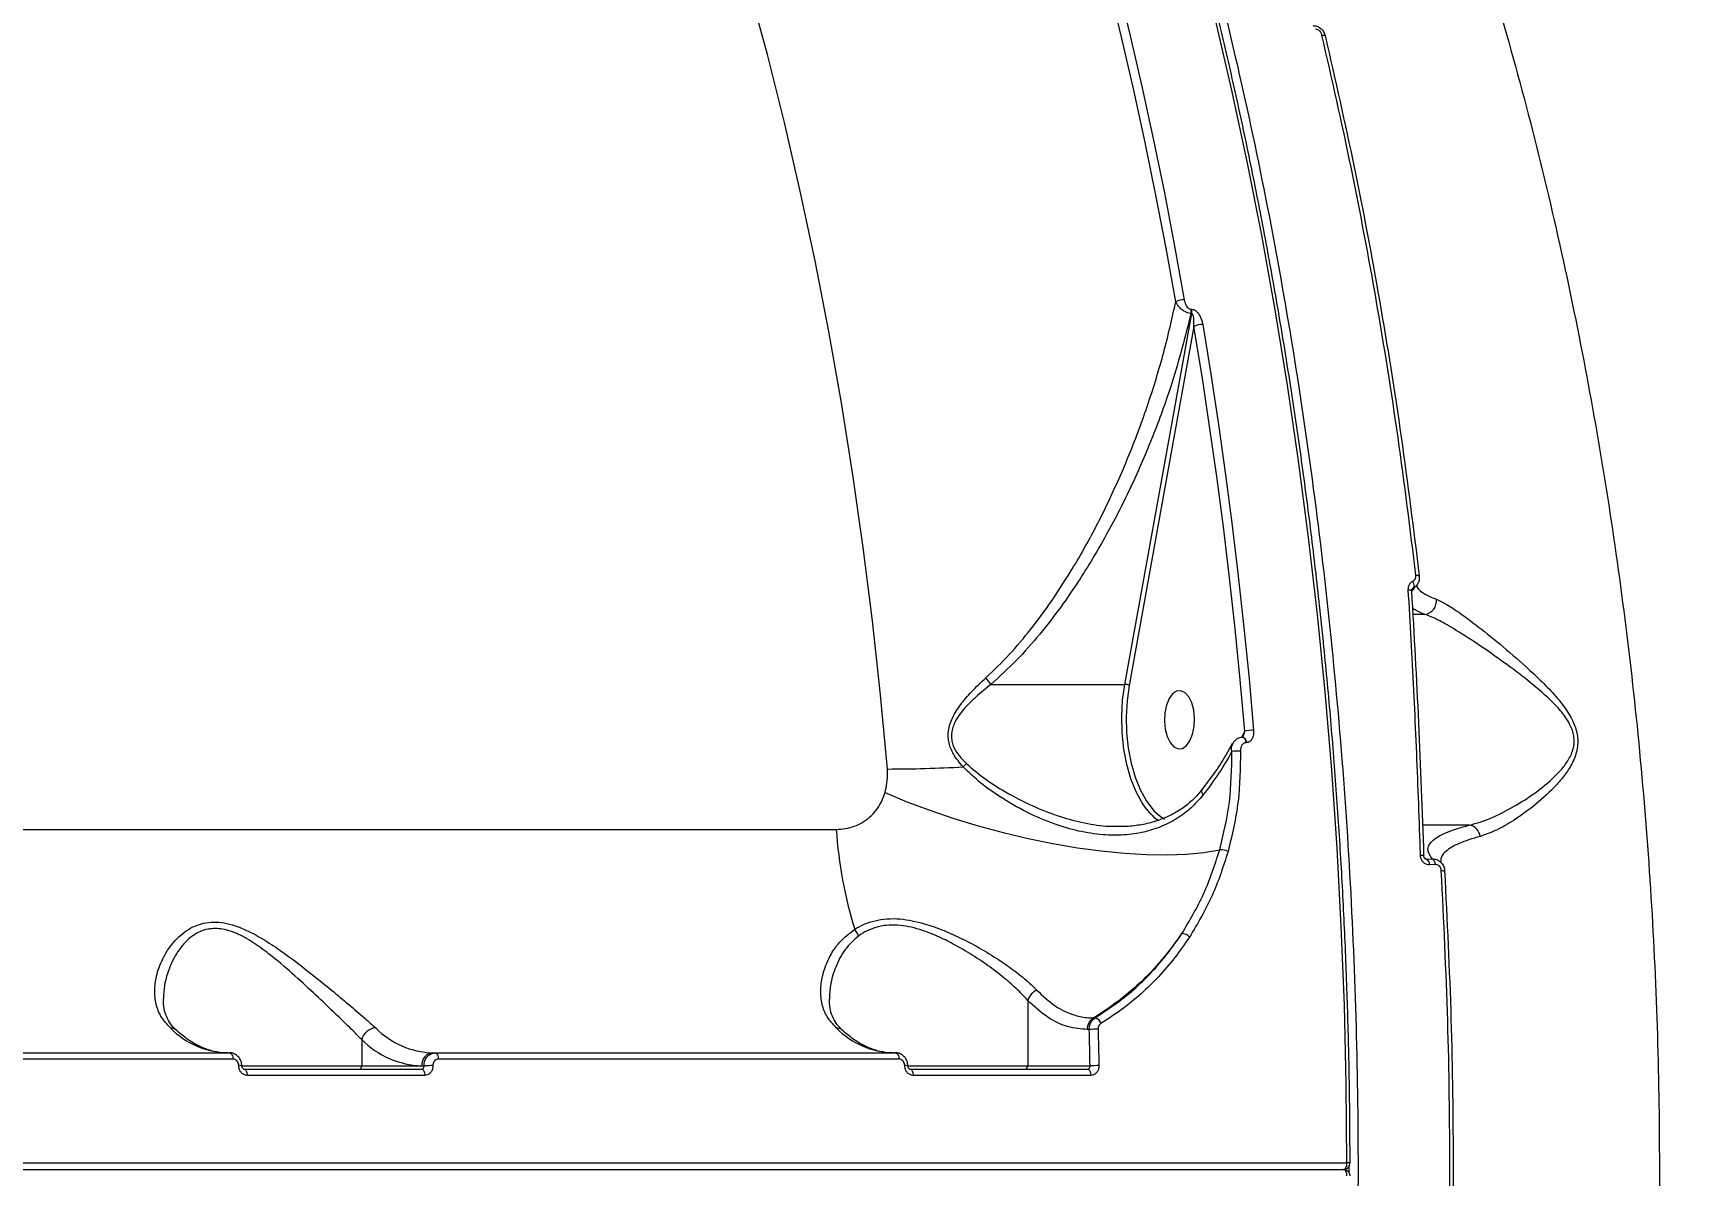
# Model space of a CAD drawing. Header units: millimetres. Extents: x -8327 to 9087, y -6583 to 5996.
# Drawn here: x 5756.7 to 6012, y 226.9 to 403.4 of the extents above; entities that cross this region are included whole.
import ezdxf

# ---------------------------------------------------------------- set-up
doc = ezdxf.new("R2010")
doc.units = ezdxf.units.MM
for name, color, linetype in [('DIKOM_ОБЪЕКТ', 7, 'Continuous'), ('DIKOM_РАЗМЕР_ЗОНА', 7, 'Continuous'), ('DIKOM_РАЗМЕР_ОБЪЕКТА', 7, 'Continuous')]:
    doc.layers.add(name, color=color, linetype=linetype)
doc.styles.add('style1', font='arial.ttf', dxfattribs={"width": 0.8})
doc.dimstyles.new('1-50', dxfattribs={"dimtxt": 300, "dimasz": 200, "dimexe": 100, "dimexo": 0, "dimgap": 100, "dimtad": 1, "dimtxsty": 'style1', "dimcen": 200, "dimclrd": 7, "dimclre": 7, "dimclrt": 7, "dimadec": 1, "dimazin": 2, "dimtfac": 1, "dimtmove": 0, "dimatfit": 2, "dimfxl": 0, "dimlwd": 25, "dimlwe": 18, "dimarcsym": 0})

# ---------------------------------------------------------------- blocks, each defined once
blk = doc.blocks.new('*D9')
at = {"layer": 'Defpoints', "color": 0, "transparency": 16777216}
for p in [(7087.37, 843.9), (-4957.59, 227.93), (7087.37, -4838.64)]:
    blk.add_point(p, dxfattribs=at)
at = {"layer": 'DIKOM_РАЗМЕР_ОБЪЕКТА', "color": 7, "lineweight": 18, "transparency": 16777216}
for p, q in [((7087.37, 843.9), (7087.37, -4938.64)), ((-4957.59, 227.93), (-4957.59, -4938.64))]:
    blk.add_line(p, q, dxfattribs=at)
at = {"layer": 'DIKOM_РАЗМЕР_ОБЪЕКТА', "color": 7, "lineweight": 25, "transparency": 16777216}
blk.add_line((-4757.59, -4838.64), (6887.37, -4838.64), dxfattribs=at)
at = {"layer": 'DIKOM_РАЗМЕР_ОБЪЕКТА', "color": 7, "transparency": 16777216}
for points in [[(-4757.59, -4805.31), (-4757.59, -4871.97), (-4957.59, -4838.64)], [(6887.37, -4805.31), (6887.37, -4871.97), (7087.37, -4838.64)]]:
    blk.add_solid(points, dxfattribs=at)
at = {"layer": 'DIKOM_РАЗМЕР_ОБЪЕКТА', "color": 7, "transparency": 16777216, "insert": (4098.94, -4585.47), "char_height": 300, "attachment_point": 5, "style": 'style1'}
blk.add_mtext('12040', dxfattribs=at)
blk = doc.blocks.new('*D12')
at = {"layer": 'Defpoints', "color": 0, "transparency": 16777216}
for p in [(-6501.58, 227.93), (9087.37, 227.93), (9087.37, -6483.3)]:
    blk.add_point(p, dxfattribs=at)
at = {"layer": 'DIKOM_РАЗМЕР_ЗОНА', "color": 7, "lineweight": 18, "transparency": 16777216}
for p, q in [((-6501.58, 227.93), (-6501.58, -6583.3)), ((9087.37, 227.93), (9087.37, -6583.3))]:
    blk.add_line(p, q, dxfattribs=at)
at = {"layer": 'DIKOM_РАЗМЕР_ЗОНА', "color": 7, "lineweight": 25, "transparency": 16777216}
blk.add_line((-6301.58, -6483.3), (8887.37, -6483.3), dxfattribs=at)
at = {"layer": 'DIKOM_РАЗМЕР_ЗОНА', "color": 7, "transparency": 16777216}
for points in [[(-6301.58, -6449.97), (-6301.58, -6516.64), (-6501.58, -6483.3)], [(8887.37, -6449.97), (8887.37, -6516.64), (9087.37, -6483.3)]]:
    blk.add_solid(points, dxfattribs=at)
at = {"layer": 'DIKOM_РАЗМЕР_ЗОНА', "color": 7, "transparency": 16777216, "insert": (2981.2, -6230.13), "char_height": 300, "attachment_point": 5, "style": 'style1'}
blk.add_mtext('15500', dxfattribs=at)

msp = doc.modelspace()

# ---------------------------------------------------------------- linework, layer by layer
at = {"layer": 'DIKOM_ОБЪЕКТ', "color": 7, "linetype": 'Continuous', "lineweight": 15}
for p, q in [((5925.325, 302.845), (5935.666, 360.134)), ((5935.666, 360.134), (5935.562, 360.134)), ((5935.564, 360.781), (5935.668, 360.781)), ((5936.005, 358.129), (5925.996, 302.68)), ((5969.789, 317.658), (5969.76, 317.641)), ((5969.973, 317.758), (5970.051, 317.817)), ((5971.671, 313.665), (5969.795, 313.665)), ((5904.656, 302.845), (5925.325, 302.845)), ((5943.426, 294.644), (5943.855, 295.613)), ((5944.095, 293.832), (5944.015, 293.832)), ((5978.565, 281.11), (5971.294, 281.11)), ((5580.756, 280.431), (5880.764, 280.431)), ((5971.598, 276.074), (5971.957, 275.851)), ((5971.957, 275.851), (5972.849, 275.89)), ((5973.279, 275.016), (5972.39, 274.977)), ((5910.331, 254.03), (5910.331, 243.929)), ((5920.461, 251.326), (5920.745, 251.326)), ((5807.471, 247.979), (5807.471, 243.929)), ((5919.829, 249.542), (5919.521, 249.542)), ((5715.933, 245.929), (5787.078, 245.929)), ((5818.453, 245.929), (5818.793, 245.929)), ((5818.793, 245.929), (5889.938, 245.929)), ((5787.593, 244.969), (5716.448, 244.969)), ((5788.925, 243.929), (5807.471, 243.929)), ((5789.269, 243.428), (5816.698, 243.428)), ((5807.471, 243.929), (5816.739, 243.929)), ((5816.739, 243.929), (5817.099, 243.929)), ((5890.453, 244.969), (5819.308, 244.969)), ((5891.785, 243.929), (5910.331, 243.929)), ((5892.129, 243.428), (5919.559, 243.428)), ((5910.331, 243.929), (5919.959, 243.929)), ((5817.213, 242.463), (5789.784, 242.463)), ((5920.073, 242.463), (5892.644, 242.463)), ((5544.248, 227.928), (5959.117, 227.928)), ((5544.763, 228.931), (5959.632, 228.931))]:
    msp.add_line(p, q, dxfattribs=at)
at = {"layer": 'DIKOM_ОБЪЕКТ', "color": 7, "linetype": 'Continuous', "lineweight": 15, "flags": 128}
for points in [[(5920.146, 426.562), (5922.242, 418.789), (5924.252, 410.932), (5926.179, 402.996), (5928.019, 394.984), (5929.773, 386.898), (5931.44, 378.743), (5933.018, 370.523), (5934.508, 362.24)], [(5933.201, 361.944), (5931.714, 370.208), (5930.139, 378.411), (5928.476, 386.547), (5926.726, 394.615), (5924.89, 402.61), (5922.968, 410.528), (5920.961, 418.367), (5918.871, 426.123)], [(5888.65, 289.776), (5887.588, 301.244), (5886.347, 312.643), (5884.927, 323.964), (5883.33, 335.195), (5881.557, 346.327), (5879.61, 357.348), (5877.491, 368.249), (5875.202, 379.02), (5872.744, 389.65), (5870.121, 400.129), (5867.335, 410.449)], [(5959.632, 228.931), (5959.526, 241.118), (5959.238, 253.294), (5958.768, 265.449), (5958.116, 277.572), (5957.284, 289.654), (5956.271, 301.683), (5955.079, 313.65), (5953.709, 325.546), (5952.161, 337.358), (5950.438, 349.079), (5948.54, 360.698), (5946.469, 372.205), (5944.228, 383.59), (5941.816, 394.844), (5939.238, 405.958)], [(5955.77, 403.141), (5955.9, 403.139), (5956.016, 403.127), (5956.116, 403.104), (5956.197, 403.073), (5956.258, 403.034), (5956.296, 402.987), (5956.312, 402.934), (5956.304, 402.876)], [(5943.855, 295.613), (5943.146, 303.545), (5942.358, 311.45), (5941.492, 319.324), (5940.549, 327.164), (5939.528, 334.968), (5938.431, 342.731), (5937.256, 350.453), (5936.005, 358.129)], [(5937.352, 358.44), (5938.606, 350.746), (5939.783, 343.005), (5940.884, 335.223), (5941.906, 327.401), (5942.852, 319.542), (5943.72, 311.649), (5944.509, 303.726), (5945.22, 295.774)], [(5970.285, 319.708), (5970.414, 319.706), (5970.529, 319.7), (5970.627, 319.689), (5970.707, 319.673), (5970.765, 319.653), (5970.801, 319.629), (5970.815, 319.601), (5970.804, 319.571)], [(5969.11, 317.47), (5969.251, 317.459), (5969.375, 317.442), (5969.478, 317.42), (5969.558, 317.393), (5969.611, 317.362), (5969.637, 317.329), (5969.64, 317.315)], [(5969.64, 317.315), (5969.635, 317.293), (5969.605, 317.257)], [(5969.804, 318.766), (5969.878, 318.591), (5969.931, 318.414), (5969.964, 318.242), (5969.973, 318.082), (5969.96, 317.938), (5969.924, 317.817), (5969.866, 317.722), (5969.789, 317.658)], [(5928.702, 283.567), (5928.018, 284.531), (5927.067, 286.267), (5926.263, 288.266), (5925.627, 290.48), (5925.173, 292.857), (5924.912, 295.342), (5924.85, 297.874), (5924.989, 300.395), (5925.325, 302.845)], [(5925.996, 302.68), (5925.67, 300.304), (5925.536, 297.859), (5925.596, 295.404), (5925.849, 292.995), (5926.289, 290.689), (5926.906, 288.542), (5927.686, 286.604), (5928.608, 284.921), (5929.653, 283.531), (5929.88, 283.286)], [(5935.78, 295.138), (5936.025, 296.327), (5936.088, 297.602), (5935.963, 298.86), (5935.661, 299.998), (5935.206, 300.925), (5934.635, 301.565), (5933.994, 301.867), (5933.335, 301.806), (5932.711, 301.388), (5932.174, 300.645), (5931.766, 299.638), (5931.521, 298.449), (5931.458, 297.174), (5931.583, 295.916), (5931.885, 294.778), (5932.34, 293.851), (5932.912, 293.21), (5933.553, 292.908), (5934.212, 292.969), (5934.835, 293.388), (5935.373, 294.131), (5935.78, 295.138)], [(5943.508, 294.675), (5943.647, 294.637), (5943.78, 294.522), (5943.891, 294.339), (5943.972, 294.103), (5944.015, 293.832)], [(5943.575, 294.675), (5943.583, 294.675), (5943.587, 294.675)], [(5943.587, 294.675), (5943.727, 294.637), (5943.861, 294.522), (5943.972, 294.339), (5944.053, 294.103), (5944.095, 293.832)], [(5888.297, 286.134), (5891.678, 284.728), (5895.226, 283.395), (5898.908, 282.15), (5902.685, 281.004), (5906.521, 279.969), (5910.378, 279.055), (5914.219, 278.271), (5918.004, 277.625), (5921.697, 277.123), (5925.262, 276.771), (5928.663, 276.57), (5931.866, 276.525), (5934.84, 276.634), (5937.555, 276.898), (5939.985, 277.313)], [(5937.244, 286.561), (5937.244, 286.562), (5937.253, 286.574)], [(5929.88, 283.286), (5930.795, 282.469), (5931.436, 282.045)], [(5970.995, 276.471), (5971.135, 276.465), (5971.257, 276.456), (5971.358, 276.444), (5971.436, 276.429), (5971.488, 276.413), (5971.513, 276.394), (5971.515, 276.387)], [(5974.209, 274.081), (5974.337, 274.081), (5974.452, 274.078), (5974.55, 274.072), (5974.629, 274.064), (5974.687, 274.054), (5974.723, 274.042), (5974.735, 274.028), (5974.724, 274.013)], [(5919.959, 243.929), (5919.945, 244.63), (5919.93, 245.332), (5919.915, 246.034), (5919.899, 246.735), (5919.883, 247.437), (5919.865, 248.139), (5919.848, 248.84), (5919.829, 249.542)], [(5921.201, 249.593), (5921.219, 248.89), (5921.237, 248.187), (5921.254, 247.484), (5921.271, 246.78), (5921.287, 246.077), (5921.302, 245.374), (5921.317, 244.67), (5921.331, 243.967)], [(5787.078, 245.929), (5787.176, 245.91), (5787.27, 245.856), (5787.358, 245.768), (5787.434, 245.65), (5787.499, 245.505), (5787.547, 245.339), (5787.579, 245.158), (5787.593, 244.969)], [(5818.793, 245.929), (5818.891, 245.91), (5818.985, 245.856), (5819.073, 245.768), (5819.15, 245.65), (5819.214, 245.505), (5819.263, 245.339), (5819.294, 245.158), (5819.308, 244.969)], [(5889.938, 245.929), (5890.036, 245.91), (5890.13, 245.856), (5890.218, 245.768), (5890.295, 245.65), (5890.359, 245.505), (5890.407, 245.339), (5890.439, 245.158), (5890.453, 244.969)], [(5789.269, 243.428), (5789.368, 243.41), (5789.462, 243.356), (5789.55, 243.267), (5789.627, 243.148), (5789.691, 243.002), (5789.74, 242.835), (5789.771, 242.653), (5789.784, 242.463)], [(5816.698, 243.428), (5816.797, 243.41), (5816.892, 243.356), (5816.979, 243.267), (5817.057, 243.148), (5817.12, 243.002), (5817.169, 242.835), (5817.201, 242.653), (5817.213, 242.463)], [(5892.129, 243.428), (5892.228, 243.41), (5892.322, 243.356), (5892.41, 243.267), (5892.487, 243.148), (5892.551, 243.002), (5892.6, 242.835), (5892.631, 242.653), (5892.644, 242.463)], [(5919.559, 243.428), (5919.657, 243.41), (5919.752, 243.356), (5919.839, 243.267), (5919.916, 243.148), (5919.981, 243.002), (5920.03, 242.835), (5920.061, 242.653), (5920.073, 242.463)], [(5959.117, 227.928), (5959.218, 227.948), (5959.314, 228.005), (5959.403, 228.098), (5959.482, 228.222), (5959.546, 228.374), (5959.593, 228.547), (5959.622, 228.735), (5959.632, 228.931)], [(5959.632, 226.926), (5959.622, 227.122), (5959.593, 227.31), (5959.546, 227.483), (5959.482, 227.635), (5959.403, 227.759), (5959.314, 227.852), (5959.218, 227.909), (5959.117, 227.928)]]:
    msp.add_lwpolyline(points, dxfattribs=at)
at = {"layer": 'DIKOM_ОБЪЕКТ', "color": 7, "linetype": 'Continuous', "lineweight": 15}
for centre, radius, start, end in [((5934.493, 359.273), 2.967, 89.72439, 115.83128), ((5933.694, 360.466), 1.896, 349.9249, 9.56839), ((5933.778, 360.464), 1.916, 350.06999, 9.50775), ((5937.32, 355.507), 2.933, 89.36999, 116.62147), ((5968.304, 318.663), 1.968, 312.31591, 335.09186), ((5971.389, 315.715), 2.07, 277.85751, 7.59342), ((5896.944, 297.704), 9.269, 33.69076, 41.64624), ((5925.34, 301.463), 1.382, 61.67549, 90.64973), ((5945.175, 290.301), 5.474, 89.53429, 103.96143), ((5942.806, 287.777), 4.774, 85.32256, 101.36188), ((5888.224, 517.552), 227.776, 270.10716, 273.05423), ((5875.493, 315.197), 35.331, 314.73535, 315.90662), ((5937.988, 286.282), 0.794, 159.43257, 222.01522), ((5935.31, 288.646), 8.334, 217.54306, 234.95528), ((5978.202, 279.12), 2.024, 7.09096, 79.66727), ((5948.151, 284.895), 67.535, 183.79017, 197.11331), ((5940.123, 274.609), 2.708, 64.71218, 92.92171), ((5971.389, 275.026), 1.001, 357.16182, 55.46889), ((5972.277, 275.065), 1.004, 357.15391, 55.23014), ((5881.382, 263.112), 2.932, 17.14916, 40.64473), ((5933.982, 262.483), 1.895, 45.11562, 85.18457), ((5912.754, 253.302), 2.531, 113.8365, 163.26307), ((5921.577, 249.598), 2.057, 122.88124, 181.58353), ((5920.414, 250.066), 1.303, 18.88914, 75.28162), ((5777.948, 248.475), 1.311, 48.22389, 91.60098), ((5787.213, 259.043), 13.123, 224.86109, 267.9279), ((5809.778, 247.415), 2.376, 93.66696, 166.27714), ((5817.237, 257.698), 13.778, 224.85993, 267.92771), ((5818.928, 259.042), 13.122, 224.8589, 267.92782), ((5880.808, 248.475), 1.311, 48.22343, 91.58207), ((5890.072, 259.04), 13.12, 224.85612, 267.9306), ((5921.153, 232.607), 16.987, 89.8392, 94.4694), ((5818.608, 244.061), 1.874, 94.74399, 184.05539), ((5788.62, 241.496), 2.475, 82.20905, 93.46203), ((5807.004, 243.895), 0.468, 274.69647, 4.08969), ((5818.423, 221.017), 22.949, 89.88063, 93.30746), ((5891.48, 241.496), 2.475, 82.20905, 93.46203), ((5909.864, 243.895), 0.468, 274.7382, 4.11098), ((5921.283, 221.017), 22.949, 89.88063, 93.30746), ((5959.117, 228.928), 1, 270, 0.07043), ((5959.117, 226.928), 1, 16.56023, 90), ((5959.786, 191.798), 37.133, 89.48854, 90.23681), ((5959.117, 226.928), 1, 359.92957, 16.56023)]:
    msp.add_arc(centre, radius, start, end, dxfattribs=at)
for points, knots in [([(5960.117, 228.93), (5960.11, 230.95), (5960.09, 236.81), (5959.932, 246.505), (5959.589, 258.003), (5959.082, 269.48), (5958.414, 280.925), (5957.584, 292.33), (5956.593, 303.687), (5955.442, 314.986), (5954.131, 326.221), (5952.662, 337.382), (5951.036, 348.46), (5949.254, 359.448), (5947.317, 370.337), (5945.227, 381.119), (5942.985, 391.787), (5940.593, 402.331), (5938.052, 412.744), (5935.365, 423.018), (5932.534, 433.146), (5929.56, 443.12), (5926.447, 452.932), (5923.195, 462.575), (5919.809, 472.042), (5916.289, 481.325), (5912.639, 490.418), (5908.862, 499.314), (5904.959, 508.006), (5900.935, 516.488), (5896.792, 524.753), (5892.534, 532.796), (5888.162, 540.608), (5883.682, 548.187), (5879.094, 555.524), (5874.405, 562.615), (5869.616, 569.455), (5864.731, 576.037), (5859.755, 582.358), (5854.69, 588.413), (5849.54, 594.196), (5844.31, 599.703), (5839.003, 604.93), (5833.623, 609.874), (5828.176, 614.529), (5822.663, 618.894), (5817.09, 622.963), (5811.461, 626.734), (5805.781, 630.209), (5800.051, 633.361), (5795.433, 635.7), (5792.712, 636.877), (5791.93, 637.215)], [0, 0, 0, 0, 0.010755, 0.031188, 0.0516215, 0.072055, 0.0924886, 0.1129223, 0.1333561, 0.1537901, 0.1742242, 0.1946586, 0.2150932, 0.235528, 0.2559632, 0.2763986, 0.2968344, 0.3172705, 0.3377071, 0.3581441, 0.3785815, 0.3990193, 0.4194578, 0.4398966, 0.460336, 0.4807761, 0.5012166, 0.5216577, 0.5420997, 0.5625421, 0.5829849, 0.6034284, 0.6238727, 0.644317, 0.6647622, 0.6852076, 0.7056533, 0.7260989, 0.7465444, 0.7669898, 0.7874345, 0.8078783, 0.8283208, 0.8487618, 0.8692004, 0.8896367, 0.9100697, 0.9304986, 0.9509237, 0.9713434, 0.991758, 1, 1, 1, 1]), ([(5853.636, 591.157), (5855.664, 588.82), (5861.168, 582.475), (5869.865, 571.175), (5879.599, 557.006), (5888.922, 541.767), (5897.796, 525.551), (5906.177, 508.426), (5914.037, 490.44), (5921.349, 471.605), (5928.113, 451.969), (5934.313, 431.599), (5939.923, 410.594), (5944.912, 389.048), (5949.262, 367.024), (5952.951, 344.552), (5955.986, 321.675), (5958.365, 298.469), (5960.077, 275.043), (5961.112, 251.505), (5961.462, 227.928), (5961.112, 204.351), (5960.077, 180.813), (5958.365, 157.387), (5955.987, 134.181), (5952.95, 111.305), (5949.262, 88.832), (5944.912, 66.808), (5939.923, 45.263), (5934.314, 24.257), (5928.113, 3.888), (5921.349, -15.748), (5914.376, -33.703), (5907.287, -50.081), (5900.167, -64.999), (5892.667, -79.261), (5884.821, -92.802), (5876.702, -105.508), (5868.33, -117.344), (5860.64, -127.227), (5855.664, -132.963), (5853.636, -135.3)], [0, 0, 0, 0, 0.0156535, 0.0424906, 0.0694123, 0.0963772, 0.1233419, 0.1502637, 0.1771008, 0.2039378, 0.2308596, 0.2578243, 0.2847891, 0.3117108, 0.3385479, 0.3653847, 0.392306, 0.4192705, 0.446235, 0.4731564, 0.4999931, 0.5268301, 0.5537517, 0.5807164, 0.607681, 0.6346026, 0.6614395, 0.6882765, 0.7151981, 0.7421628, 0.7691275, 0.7960491, 0.822886, 0.845964, 0.8691648, 0.8923928, 0.9156209, 0.9388217, 0.9615842, 0.9843465, 1, 1, 1, 1]), ([(5931.358, 523.821), (5933.974, 519.707), (5939.208, 511.48), (5946.678, 498.193), (5953.847, 484.23), (5960.904, 469.038), (5967.767, 452.63), (5974.353, 434.977), (5980.477, 416.493), (5986.091, 397.206), (5991.155, 377.162), (5995.506, 357.018), (5999.16, 336.867), (6002.149, 316.8), (6004.56, 296.266), (6006.352, 275.316), (6007.502, 254.014), (6007.992, 232.37), (6007.786, 210.457), (6006.857, 188.241), (6005.197, 166.061), (6002.856, 144.445), (5999.899, 123.552), (5996.393, 103.427), (5992.254, 83.499), (5987.472, 63.844), (5982.055, 44.539), (5976.163, 26.115), (5969.845, 8.601), (5963.153, -7.993), (5955.949, -24.047), (5948.229, -39.465), (5940.043, -54.267), (5934.252, -63.399), (5931.358, -67.964)], [0, 0, 0, 0, 0.0283334, 0.0566671, 0.0852827, 0.1138981, 0.1455322, 0.1771903, 0.208824, 0.24139, 0.2739831, 0.3065486, 0.3371873, 0.367849, 0.3984873, 0.4300098, 0.461558, 0.4930803, 0.525743, 0.5584056, 0.5915374, 0.6246693, 0.6557872, 0.6869297, 0.7180481, 0.7500731, 0.7821242, 0.8141497, 0.8447051, 0.8752823, 0.905838, 0.9372174, 0.9686204, 1, 1, 1, 1]), ([(5954.391, 404.593), (5954.59, 404.577), (5954.988, 404.544), (5955.538, 404.234), (5955.975, 403.768), (5956.214, 403.285), (5956.282, 402.975), (5956.304, 402.876)], [0, 0, 0, 0, 0.2221822, 0.4444116, 0.6650971, 0.8922354, 1, 1, 1, 1]), ([(5955.77, 403.141), (5955.767, 403.157), (5955.738, 403.273), (5955.657, 403.474), (5955.488, 403.716), (5955.276, 403.898), (5955.03, 404.015), (5954.866, 404.022), (5954.783, 404.026)], [0, 0, 0, 0, 0.03539427, 0.25734683, 0.44810014, 0.628026, 0.81420381, 1, 1, 1, 1]), ([(5970.285, 319.708), (5969.406, 326.818), (5967.647, 341.039), (5964.266, 362.064), (5960.384, 382.848), (5957.308, 396.377), (5955.77, 403.141)], [0, 0, 0, 0, 0.2486163, 0.4972323, 0.7486157, 1, 1, 1, 1]), ([(5956.304, 402.876), (5957.824, 396.197), (5960.864, 382.839), (5964.737, 362.171), (5968.138, 341.107), (5969.915, 326.75), (5970.804, 319.571)], [0, 0, 0, 0, 0.2486152, 0.4972313, 0.7486161, 1, 1, 1, 1]), ([(5903.87, 303.863), (5905.097, 305.039), (5907.551, 307.392), (5910.892, 311.397), (5914.025, 315.646), (5917.448, 320.925), (5920.997, 327.233), (5924.541, 334.658), (5927.642, 342.313), (5929.839, 348.864), (5931.734, 355.408), (5932.618, 359.346), (5933.201, 361.944)], [0, 0, 0, 0, 0.07760588, 0.15526656, 0.23546892, 0.3156982, 0.43851746, 0.56137527, 0.68728416, 0.81320001, 0.87676084, 1, 1, 1, 1]), ([(5935.562, 360.134), (5934.635, 356.532), (5933.037, 350.319), (5929.901, 341.629), (5926.65, 333.978), (5922.867, 326.446), (5919.063, 320.034), (5915.462, 314.764), (5912.186, 310.532), (5908.634, 306.469), (5905.982, 304.053), (5904.656, 302.845)], [0, 0, 0, 0, 0.172162, 0.2969439, 0.4217212, 0.5495748, 0.6773933, 0.7569455, 0.8364826, 0.9182726, 1, 1, 1, 1]), ([(5935.562, 360.134), (5935.453, 360.144), (5935.215, 360.165), (5934.791, 360.309), (5934.31, 360.577), (5933.779, 361.029), (5933.406, 361.513), (5933.248, 361.845), (5933.201, 361.944)], [0, 0, 0, 0, 0.1136763, 0.2493846, 0.4226923, 0.6134741, 0.884824, 1, 1, 1, 1]), ([(5934.508, 362.24), (5934.575, 361.97), (5934.672, 361.576), (5934.956, 361.133), (5935.178, 360.914), (5935.388, 360.799), (5935.51, 360.786), (5935.564, 360.781)], [0, 0, 0, 0, 0.4299378, 0.6257196, 0.7881455, 0.9051459, 1, 1, 1, 1]), ([(5936.005, 358.129), (5936.012, 358.485), (5936.021, 359), (5935.94, 359.612), (5935.86, 359.92), (5935.777, 360.075), (5935.711, 360.127), (5935.681, 360.132), (5935.666, 360.134)], [0, 0, 0, 0, 0.4959244, 0.7198101, 0.8703098, 0.9511276, 0.9759732, 1, 1, 1, 1]), ([(5935.668, 360.781), (5935.754, 360.772), (5935.946, 360.752), (5936.278, 360.565), (5936.641, 360.206), (5937.059, 359.536), (5937.268, 358.906), (5937.344, 358.486), (5937.352, 358.44)], [0, 0, 0, 0, 0.0933999, 0.2087009, 0.3720256, 0.5792869, 0.9536441, 1, 1, 1, 1]), ([(5970.804, 319.571), (5970.807, 319.349), (5970.812, 318.906), (5970.549, 318.3), (5970.184, 317.883), (5969.895, 317.718), (5969.789, 317.658)], [0, 0, 0, 0, 0.278373, 0.5566347, 0.8379293, 1, 1, 1, 1]), ([(5969.804, 318.766), (5969.86, 318.799), (5970.002, 318.881), (5970.174, 319.089), (5970.293, 319.381), (5970.288, 319.599), (5970.285, 319.708)], [0, 0, 0, 0, 0.1835663, 0.4626082, 0.7310045, 1, 1, 1, 1]), ([(5969.11, 317.47), (5969.115, 317.633), (5969.124, 317.959), (5969.325, 318.382), (5969.574, 318.641), (5969.753, 318.738), (5969.804, 318.766)], [0, 0, 0, 0, 0.2927164, 0.5849243, 0.882014, 1, 1, 1, 1]), ([(5970.995, 276.471), (5970.974, 277.133), (5970.866, 280.442), (5970.558, 288.963), (5969.991, 302.003), (5969.404, 312.312), (5969.11, 317.47)], [0, 0, 0, 0, 0.0480632, 0.2403224, 0.6198794, 1, 1, 1, 1]), ([(5969.605, 317.257), (5969.986, 310.493), (5970.75, 296.948), (5971.236, 283.226), (5971.479, 276.355)], [0, 0, 0, 0, 0.499358, 1, 1, 1, 1]), ([(5969.643, 317.316), (5969.641, 317.331), (5969.635, 317.395), (5969.654, 317.488), (5969.699, 317.592), (5969.735, 317.633), (5969.766, 317.642), (5969.773, 317.644)], [0, 0, 0, 0, 0.0615556, 0.2692312, 0.5015093, 0.8887313, 1, 1, 1, 1]), ([(5970.425, 318.135), (5970.44, 318.028), (5970.506, 317.56), (5971.476, 316.831), (5972.826, 316.253), (5973.44, 315.989)], [0, 0, 0, 0, 0.13869178, 0.60772943, 1, 1, 1, 1]), ([(5971.671, 313.665), (5971.184, 313.858), (5970.419, 314.16), (5969.925, 314.486), (5969.746, 314.605)], [0, 0, 0, 0, 0.6379775, 1, 1, 1, 1]), ([(5973.44, 315.989), (5974.004, 315.727), (5975.149, 315.196), (5977.638, 313.494), (5980.833, 311.061), (5984.763, 307.833), (5988.282, 304.715), (5991.126, 301.902), (5993.055, 299.646), (5994.514, 297.383), (5995.308, 295.13), (5995.311, 292.839), (5994.549, 290.77), (5993.4, 288.963), (5991.513, 286.7), (5988.778, 284.219), (5985.596, 281.919), (5982.677, 280.216), (5981.038, 279.654), (5980.21, 279.369)], [0, 0, 0, 0, 0.0629216, 0.1277925, 0.2147675, 0.3041662, 0.3947466, 0.4415338, 0.4882126, 0.5268374, 0.5575698, 0.5885383, 0.6242861, 0.6582026, 0.6928762, 0.773926, 0.8569709, 0.9277873, 1, 1, 1, 1]), ([(5978.565, 281.11), (5979.643, 281.418), (5981.801, 282.034), (5985.251, 283.842), (5988.647, 285.967), (5991.191, 288.033), (5992.978, 289.905), (5994.041, 291.399), (5994.719, 293.037), (5994.76, 294.36), (5994.557, 295.574), (5993.958, 297.04), (5992.653, 298.825), (5990.467, 301.052), (5987.573, 303.519), (5983.767, 306.334), (5979.839, 309.1), (5976.354, 311.325), (5973.603, 312.914), (5972.315, 313.415), (5971.671, 313.665)], [0, 0, 0, 0, 0.0873366, 0.1747812, 0.2485993, 0.3222872, 0.3526358, 0.382881, 0.4141812, 0.4359435, 0.4415008, 0.468829, 0.5043541, 0.5401431, 0.6125839, 0.685149, 0.7773608, 0.8694497, 0.9347814, 1, 1, 1, 1]), ([(5900.36, 290.099), (5899.82, 290.738), (5898.881, 291.85), (5898.065, 293.797), (5897.978, 295.768), (5898.672, 297.802), (5899.946, 299.775), (5901.707, 301.836), (5903.1, 303.141), (5903.87, 303.863)], [0, 0, 0, 0, 0.14912404, 0.25964086, 0.3716755, 0.49879538, 0.65082295, 0.80697904, 1, 1, 1, 1]), ([(5904.656, 302.845), (5903.859, 302.202), (5902.439, 301.055), (5900.587, 299.242), (5899.256, 297.493), (5898.533, 295.773), (5898.516, 294.562), (5898.744, 293.478), (5899.386, 292.128), (5900.322, 291.171), (5900.868, 290.613)], [0, 0, 0, 0, 0.2010408, 0.3583946, 0.5149437, 0.638506, 0.7217839, 0.7449716, 0.8512799, 1, 1, 1, 1]), ([(5941.917, 293.694), (5941.586, 293.083), (5940.747, 291.538), (5939.182, 289.153), (5937.847, 287.415), (5937.208, 286.583)], [0, 0, 0, 0, 0.2543082, 0.6434744, 1, 1, 1, 1]), ([(5941.865, 292.458), (5941.831, 292.696), (5941.766, 293.14), (5941.918, 293.497), (5941.988, 293.662)], [0, 0, 0, 0, 0.53561936, 1, 1, 1, 1]), ([(5943.508, 294.653), (5943.342, 294.647), (5942.986, 294.634), (5942.51, 294.353), (5942.166, 294.026), (5942.047, 293.769), (5942.007, 293.683)], [0, 0, 0, 0, 0.25843344, 0.55434003, 0.85100718, 1, 1, 1, 1]), ([(5944.015, 293.832), (5943.962, 293.828), (5943.824, 293.816), (5943.607, 293.695), (5943.384, 293.432), (5943.219, 293.029), (5943.203, 292.702), (5943.195, 292.536)], [0, 0, 0, 0, 0.101026, 0.2613754, 0.4606754, 0.7265213, 1, 1, 1, 1]), ([(5943.618, 294.821), (5943.613, 294.807), (5943.592, 294.744), (5943.544, 294.683), (5943.509, 294.652), (5943.523, 294.66), (5943.529, 294.664)], [0, 0, 0, 0, 0.0966186, 0.4275802, 0.7128122, 1, 1, 1, 1]), ([(5943.615, 294.822), (5943.658, 294.921), (5943.768, 295.179), (5943.822, 295.448), (5943.855, 295.613)], [0, 0, 0, 0, 0.3857022, 1, 1, 1, 1]), ([(5945.22, 295.774), (5945.223, 295.523), (5945.228, 295.047), (5945.02, 294.453), (5944.722, 294.064), (5944.405, 293.863), (5944.189, 293.842), (5944.095, 293.832)], [0, 0, 0, 0, 0.2791502, 0.5293969, 0.7215702, 0.8793509, 1, 1, 1, 1]), ([(5941.865, 292.458), (5941.213, 291.329), (5939.9, 289.058), (5938.235, 286.857), (5937.397, 285.75)], [0, 0, 0, 0, 0.4974087, 1, 1, 1, 1]), ([(5939.985, 277.313), (5940.571, 279.744), (5941.756, 284.668), (5941.829, 289.84), (5941.865, 292.458)], [0, 0, 0, 0, 0.4938156, 1, 1, 1, 1]), ([(5943.195, 292.536), (5943.162, 289.926), (5943.093, 284.641), (5941.889, 279.605), (5941.28, 277.057)], [0, 0, 0, 0, 0.493873, 1, 1, 1, 1]), ([(5888.297, 286.134), (5888.5, 287.115), (5888.723, 288.198), (5888.675, 289.44), (5888.658, 289.662), (5888.65, 289.776)], [0, 0, 0, 0, 0.8217483, 0.9078634, 1, 1, 1, 1]), ([(5937.397, 285.75), (5936.803, 285.069), (5935.599, 283.686), (5933.404, 282.071), (5930.954, 280.814), (5928.195, 279.949), (5925.162, 279.517), (5921.778, 279.557), (5918.163, 280.122), (5914.22, 281.281), (5910.129, 283.039), (5906.351, 285.22), (5903.029, 287.552), (5901.254, 289.246), (5900.36, 290.099)], [0, 0, 0, 0, 0.0667276, 0.1352546, 0.2049145, 0.2761769, 0.3547373, 0.4350105, 0.5258228, 0.61857, 0.7247498, 0.8332702, 0.9160319, 1, 1, 1, 1]), ([(5900.868, 290.613), (5901.804, 289.815), (5903.693, 288.205), (5907.125, 286.054), (5911.018, 284.032), (5915.138, 282.424), (5919.137, 281.388), (5922.202, 280.9), (5923.98, 280.931), (5924.504, 280.94)], [0, 0, 0, 0, 0.1394871, 0.2812636, 0.4570069, 0.6360635, 0.7850313, 0.9367346, 1, 1, 1, 1]), ([(5880.764, 280.431), (5881.711, 280.528), (5883.588, 280.72), (5886.007, 282.236), (5887.582, 284.161), (5888.109, 285.615), (5888.297, 286.134)], [0, 0, 0, 0, 0.2885576, 0.5716273, 0.847038, 1, 1, 1, 1]), ([(5937.228, 286.598), (5937.026, 286.334), (5936.407, 285.52), (5935.152, 284.379), (5933.488, 283.174), (5931.611, 282.214), (5929.56, 281.485), (5927.34, 281.048), (5925.637, 280.862), (5924.671, 280.903), (5924.508, 280.91)], [0, 0, 0, 0, 0.0667467, 0.205436, 0.3488537, 0.4965921, 0.649093, 0.8061908, 0.9672596, 1, 1, 1, 1]), ([(5972.849, 275.89), (5972.515, 276.354), (5972.008, 277.056), (5972.239, 277.963), (5972.734, 278.638), (5973.602, 279.295), (5974.855, 279.934), (5976.468, 280.546), (5977.866, 280.922), (5978.565, 281.11)], [0, 0, 0, 0, 0.2404036, 0.3636806, 0.4869558, 0.613361, 0.7397634, 0.8698836, 1, 1, 1, 1]), ([(5980.21, 279.369), (5979.607, 279.197), (5977.796, 278.678), (5975.622, 277.696), (5974.188, 276.523), (5974.128, 275.721), (5974.102, 275.379)], [0, 0, 0, 0, 0.1518664, 0.456288, 0.7682076, 1, 1, 1, 1]), ([(5934.142, 264.371), (5935.335, 266.362), (5937.75, 270.392), (5939.234, 274.988), (5939.985, 277.313)], [0, 0, 0, 0, 0.49416455, 1, 1, 1, 1]), ([(5941.28, 277.057), (5940.534, 274.734), (5939.025, 270.035), (5936.564, 265.912), (5935.32, 263.826)], [0, 0, 0, 0, 0.4941741, 1, 1, 1, 1]), ([(5972.39, 274.977), (5972.245, 274.986), (5971.954, 275.004), (5971.552, 275.236), (5971.241, 275.588), (5971.042, 276.018), (5971.01, 276.323), (5970.995, 276.471)], [0, 0, 0, 0, 0.2064065, 0.4132863, 0.6141804, 0.8134889, 1, 1, 1, 1]), ([(5971.748, 275.901), (5971.726, 275.916), (5971.683, 275.945), (5971.605, 276.045), (5971.547, 276.176), (5971.517, 276.299), (5971.519, 276.367), (5971.519, 276.386)], [0, 0, 0, 0, 0.2302954, 0.4394552, 0.6721023, 0.904711, 1, 1, 1, 1]), ([(5971.749, 275.903), (5971.764, 275.892), (5971.791, 275.874), (5971.864, 275.849), (5971.916, 275.85), (5971.957, 275.851)], [0, 0, 0, 0, 0.2029703, 0.3694303, 1, 1, 1, 1]), ([(5972.849, 275.89), (5973.062, 275.871), (5973.486, 275.832), (5974.052, 275.496), (5974.474, 274.998), (5974.684, 274.471), (5974.714, 274.133), (5974.724, 274.013)], [0, 0, 0, 0, 0.2223372, 0.4448304, 0.6637865, 0.8806426, 1, 1, 1, 1]), ([(5974.209, 274.081), (5974.2, 274.157), (5974.179, 274.334), (5974.063, 274.6), (5973.856, 274.84), (5973.58, 274.998), (5973.38, 275.01), (5973.279, 275.016)], [0, 0, 0, 0, 0.1487865, 0.3487603, 0.5573275, 0.7789681, 1, 1, 1, 1]), ([(5974.208, 275.308), (5974.168, 275.345), (5974.016, 275.488), (5974.022, 275.504), (5974.026, 275.515)], [0, 0, 0, 0, 0.2595059, 1, 1, 1, 1]), ([(5974.209, 181.776), (5974.581, 189.403), (5975.327, 204.659), (5975.615, 227.74), (5975.338, 250.917), (5974.585, 266.36), (5974.209, 274.081)], [0, 0, 0, 0, 0.2484769, 0.4969541, 0.748477, 1, 1, 1, 1]), ([(5974.724, 274.013), (5975.096, 266.397), (5975.841, 251.164), (5976.129, 228.116), (5975.852, 204.974), (5975.1, 189.554), (5974.724, 181.844)], [0, 0, 0, 0, 0.24847533, 0.49695074, 0.74847529, 1, 1, 1, 1]), ([(5777.911, 249.786), (5777.41, 250.331), (5776.391, 251.44), (5775.648, 253.413), (5775.414, 255.542), (5775.714, 257.91), (5776.633, 260.488), (5778.276, 263.058), (5780.533, 265.102), (5782.92, 266.048), (5784.978, 266.178), (5786.643, 265.962), (5788.382, 265.441), (5790.473, 264.525), (5792.874, 263.14), (5795.92, 261.059), (5799.277, 258.492), (5802.609, 255.791), (5805.52, 253.365), (5807.859, 251.377), (5809.073, 250.285), (5809.626, 249.786)], [0, 0, 0, 0, 0.0545808, 0.1110299, 0.1659444, 0.2220112, 0.2890705, 0.3579577, 0.4226724, 0.4774044, 0.5047447, 0.5330983, 0.5623496, 0.5923819, 0.6398862, 0.6885843, 0.7592849, 0.8320567, 0.8901577, 0.9498675, 1, 1, 1, 1]), ([(5883.606, 265.022), (5884.078, 265.292), (5885.03, 265.837), (5886.716, 266.395), (5888.595, 266.688), (5891.138, 266.657), (5894.037, 266.056), (5897.102, 264.976), (5899.982, 263.698), (5902.951, 262.13), (5905.858, 260.354), (5908.462, 258.524), (5910.408, 256.938), (5911.368, 255.979), (5911.732, 255.617)], [0, 0, 0, 0, 0.060365, 0.1220424, 0.1825889, 0.2452017, 0.3548613, 0.4358123, 0.5191092, 0.6213478, 0.7266057, 0.8297254, 0.9355798, 1, 1, 1, 1]), ([(5910.331, 254.03), (5909.989, 254.41), (5909.098, 255.399), (5907.277, 257.059), (5904.867, 258.96), (5902.133, 260.84), (5899.391, 262.479), (5896.68, 263.849), (5893.843, 265), (5891.186, 265.646), (5888.91, 265.713), (5887.741, 265.541), (5886.602, 265.248), (5885.488, 264.832), (5884.622, 264.264), (5884.183, 263.977)], [0, 0, 0, 0, 0.0653895, 0.1703703, 0.2779411, 0.3818084, 0.4884069, 0.5695635, 0.6527948, 0.7604162, 0.8151652, 0.8718815, 0.8800448, 0.9391997, 1, 1, 1, 1]), ([(5807.471, 247.979), (5806.953, 248.503), (5805.832, 249.639), (5803.684, 251.72), (5801.054, 254.233), (5798.008, 257.078), (5794.995, 259.752), (5792.212, 261.967), (5790.068, 263.419), (5788.158, 264.403), (5786.327, 265.057), (5784.806, 265.201), (5783.466, 265.01), (5782.45, 264.684), (5780.831, 263.738), (5779.142, 261.902), (5777.739, 259.223), (5776.955, 256.597), (5776.877, 254.957), (5776.844, 254.259)], [0, 0, 0, 0, 0.06142967, 0.13313955, 0.20680328, 0.29393264, 0.38335088, 0.44061802, 0.49904922, 0.53304271, 0.56793612, 0.61789498, 0.6312057, 0.66237875, 0.69458396, 0.77153535, 0.85351546, 0.93774992, 1, 1, 1, 1]), ([(5880.772, 249.786), (5880.264, 250.341), (5879.248, 251.453), (5878.504, 253.43), (5878.275, 255.551), (5878.577, 257.931), (5879.505, 260.496), (5881.096, 263.092), (5882.789, 264.394), (5883.606, 265.022)], [0, 0, 0, 0, 0.13166255, 0.26348896, 0.39514204, 0.52687459, 0.68829773, 0.84953329, 1, 1, 1, 1]), ([(5884.183, 263.977), (5883.461, 263.313), (5881.943, 261.917), (5880.598, 259.206), (5879.809, 256.569), (5879.734, 254.923), (5879.702, 254.208)], [0, 0, 0, 0, 0.2469177, 0.5188445, 0.7911493, 1, 1, 1, 1]), ([(5934.142, 264.371), (5933.143, 263), (5931.135, 260.24), (5927.748, 256.749), (5924.198, 253.716), (5921.71, 252.125), (5920.461, 251.326)], [0, 0, 0, 0, 0.259841, 0.5228373, 0.7602255, 1, 1, 1, 1]), ([(5920.745, 251.326), (5922.769, 252.687), (5925.835, 254.748), (5929.433, 258.295), (5931.955, 261.193), (5933.42, 263.322), (5934.142, 264.371)], [0, 0, 0, 0, 0.3951626, 0.5986645, 0.8021696, 1, 1, 1, 1]), ([(5935.32, 263.826), (5934.583, 262.753), (5933.109, 260.609), (5930.59, 257.692), (5927.844, 255), (5924.872, 252.555), (5922.721, 251.176), (5921.646, 250.487)], [0, 0, 0, 0, 0.1978349, 0.3955056, 0.5931733, 0.7965961, 1, 1, 1, 1]), ([(5911.732, 255.617), (5912.666, 254.749), (5914.561, 252.987), (5917.291, 251.751), (5919.281, 251.355), (5920.212, 251.332), (5920.461, 251.326)], [0, 0, 0, 0, 0.3415012, 0.693004, 0.9180224, 1, 1, 1, 1]), ([(5778.852, 249.459), (5778.737, 249.557), (5778.291, 249.933), (5777.74, 250.704), (5777.181, 251.811), (5776.865, 252.998), (5776.857, 253.873), (5776.854, 254.256)], [0, 0, 0, 0, 0.0752304, 0.2906105, 0.5342468, 0.7957396, 1, 1, 1, 1]), ([(5881.704, 249.457), (5881.638, 249.51), (5881.235, 249.835), (5880.711, 250.542), (5880.113, 251.62), (5879.751, 252.84), (5879.718, 253.769), (5879.701, 254.217)], [0, 0, 0, 0, 0.0416984, 0.2553887, 0.4971345, 0.7575476, 1, 1, 1, 1]), ([(5919.521, 249.542), (5918.543, 249.629), (5916.476, 249.813), (5913.348, 251.272), (5911.346, 253.102), (5910.331, 254.03)], [0, 0, 0, 0, 0.3069726, 0.6484656, 1, 1, 1, 1]), ([(5919.829, 249.542), (5919.83, 249.601), (5919.833, 249.885), (5919.944, 250.384), (5920.259, 250.962), (5920.583, 251.204), (5920.745, 251.326)], [0, 0, 0, 0, 0.08189946, 0.38801556, 0.69389635, 1, 1, 1, 1]), ([(5921.646, 250.487), (5921.566, 250.426), (5921.406, 250.305), (5921.253, 250.015), (5921.201, 249.765), (5921.201, 249.623), (5921.201, 249.593)], [0, 0, 0, 0, 0.3058235, 0.611601, 0.9180372, 1, 1, 1, 1]), ([(5786.738, 245.929), (5786.468, 245.936), (5785.633, 245.958), (5784.235, 246.221), (5782.55, 246.84), (5780.894, 247.77), (5779.656, 248.7), (5778.977, 249.313), (5778.825, 249.45)], [0, 0, 0, 0, 0.1027375, 0.3181948, 0.5309312, 0.7384686, 0.9415113, 1, 1, 1, 1]), ([(5889.598, 245.929), (5889.328, 245.936), (5888.493, 245.958), (5887.095, 246.221), (5885.41, 246.84), (5883.754, 247.77), (5882.516, 248.7), (5881.837, 249.313), (5881.685, 249.45)], [0, 0, 0, 0, 0.102737, 0.3181991, 0.5309283, 0.7384646, 0.9415062, 1, 1, 1, 1]), ([(5788.941, 243.948), (5788.943, 244.006), (5788.958, 244.32), (5788.764, 244.89), (5788.312, 245.499), (5787.699, 245.846), (5787.207, 245.972), (5786.954, 245.911), (5786.91, 245.901)], [0, 0, 0, 0, 0.0539343, 0.2916787, 0.5388159, 0.7515462, 0.9573276, 1, 1, 1, 1]), ([(5817.099, 243.929), (5817.106, 244.076), (5817.123, 244.449), (5817.324, 245.011), (5817.706, 245.518), (5818.216, 245.862), (5818.601, 245.906), (5818.793, 245.929)], [0, 0, 0, 0, 0.1417117, 0.3564125, 0.5709568, 0.7854601, 1, 1, 1, 1]), ([(5891.801, 243.948), (5891.804, 244.006), (5891.819, 244.32), (5891.624, 244.889), (5891.172, 245.499), (5890.559, 245.846), (5890.067, 245.972), (5889.814, 245.911), (5889.77, 245.901)], [0, 0, 0, 0, 0.0539354, 0.2917073, 0.5388285, 0.751421, 0.9573304, 1, 1, 1, 1]), ([(5788.47, 243.967), (5788.459, 244.079), (5788.435, 244.305), (5788.281, 244.605), (5788.059, 244.832), (5787.815, 244.952), (5787.656, 244.964), (5787.593, 244.969)], [0, 0, 0, 0, 0.2151418, 0.4302499, 0.6450524, 0.8595592, 1, 1, 1, 1]), ([(5789.784, 242.463), (5789.689, 242.47), (5789.45, 242.489), (5789.086, 242.669), (5788.753, 243.009), (5788.522, 243.459), (5788.488, 243.798), (5788.47, 243.967)], [0, 0, 0, 0, 0.1405281, 0.3550329, 0.5698342, 0.7848795, 1, 1, 1, 1]), ([(5789.243, 243.442), (5789.226, 243.441), (5789.197, 243.44), (5789.096, 243.527), (5789.019, 243.649), (5788.966, 243.803), (5788.95, 243.952), (5788.959, 244.038), (5788.963, 244.069)], [0, 0, 0, 0, 0.2754915, 0.4589028, 0.609324, 0.7622, 0.9132877, 1, 1, 1, 1]), ([(5816.698, 243.428), (5816.746, 243.434), (5816.842, 243.445), (5816.966, 243.531), (5817.056, 243.658), (5817.1, 243.799), (5817.099, 243.892), (5817.099, 243.929)], [0, 0, 0, 0, 0.2143473, 0.4282571, 0.6427627, 0.8579184, 1, 1, 1, 1]), ([(5818.471, 243.967), (5818.467, 243.856), (5818.457, 243.576), (5818.311, 243.153), (5818.026, 242.772), (5817.646, 242.513), (5817.358, 242.48), (5817.213, 242.463)], [0, 0, 0, 0, 0.1418293, 0.3567037, 0.5713811, 0.7857178, 1, 1, 1, 1]), ([(5819.308, 244.969), (5819.212, 244.958), (5819.019, 244.936), (5818.766, 244.763), (5818.578, 244.509), (5818.48, 244.227), (5818.474, 244.041), (5818.471, 243.967)], [0, 0, 0, 0, 0.2142079, 0.4286556, 0.6431424, 0.8580776, 1, 1, 1, 1]), ([(5891.33, 243.967), (5891.318, 244.079), (5891.295, 244.305), (5891.141, 244.605), (5890.919, 244.832), (5890.675, 244.952), (5890.516, 244.964), (5890.453, 244.969)], [0, 0, 0, 0, 0.2151494, 0.4302651, 0.6450752, 0.8595542, 1, 1, 1, 1]), ([(5892.644, 242.463), (5892.55, 242.47), (5892.31, 242.489), (5891.946, 242.669), (5891.613, 243.009), (5891.382, 243.459), (5891.348, 243.798), (5891.33, 243.967)], [0, 0, 0, 0, 0.140677, 0.3551446, 0.5699087, 0.7849168, 1, 1, 1, 1]), ([(5892.103, 243.442), (5892.086, 243.441), (5892.057, 243.44), (5891.956, 243.527), (5891.879, 243.649), (5891.826, 243.803), (5891.81, 243.952), (5891.819, 244.038), (5891.823, 244.069)], [0, 0, 0, 0, 0.2755974, 0.4590101, 0.6094325, 0.7621827, 0.9133098, 1, 1, 1, 1]), ([(5919.559, 243.428), (5919.607, 243.434), (5919.702, 243.445), (5919.826, 243.531), (5919.916, 243.658), (5919.96, 243.799), (5919.959, 243.892), (5919.959, 243.929)], [0, 0, 0, 0, 0.2139054, 0.4278816, 0.6427748, 0.8578744, 1, 1, 1, 1]), ([(5921.331, 243.967), (5921.327, 243.856), (5921.317, 243.576), (5921.17, 243.153), (5920.886, 242.772), (5920.506, 242.513), (5920.218, 242.48), (5920.073, 242.463)], [0, 0, 0, 0, 0.1418256, 0.3566945, 0.5713663, 0.7856973, 1, 1, 1, 1]), ([(5959.968, 227.416), (5959.972, 227.587), (5959.979, 227.925), (5959.972, 228.264), (5959.968, 228.432)], [0, 0, 0, 0, 0.5045131, 1, 1, 1, 1])]:
    msp.add_open_spline(points, degree=3, knots=knots, dxfattribs=at)

# ---------------------------------------------------------------- dimensions: what is measured, and where the dimension line sits
at = {"layer": 'DIKOM_РАЗМЕР_ЗОНА'}
dim = msp.add_linear_dim(base=(9087.366, -6483.303), p1=(-6501.585, 227.929), p2=(9087.366, 227.928), text='15500', dimstyle='1-50', dxfattribs=at)
dim.commit()
dim.dimension.update_dxf_attribs({"geometry": '*D12', "text_midpoint": (2981.198, -6483.303), "dimtype": 160})
at = {"layer": 'DIKOM_РАЗМЕР_ОБЪЕКТА'}
dim = msp.add_linear_dim(base=(7087.366, -4838.641), p1=(-4957.594, 227.929), p2=(7087.366, 843.902), text='12040', dimstyle='1-50', dxfattribs=at)
dim.commit()
dim.dimension.update_dxf_attribs({"geometry": '*D9', "text_midpoint": (4098.945, -4838.641), "dimtype": 160})

doc.saveas('drawing.dxf')
